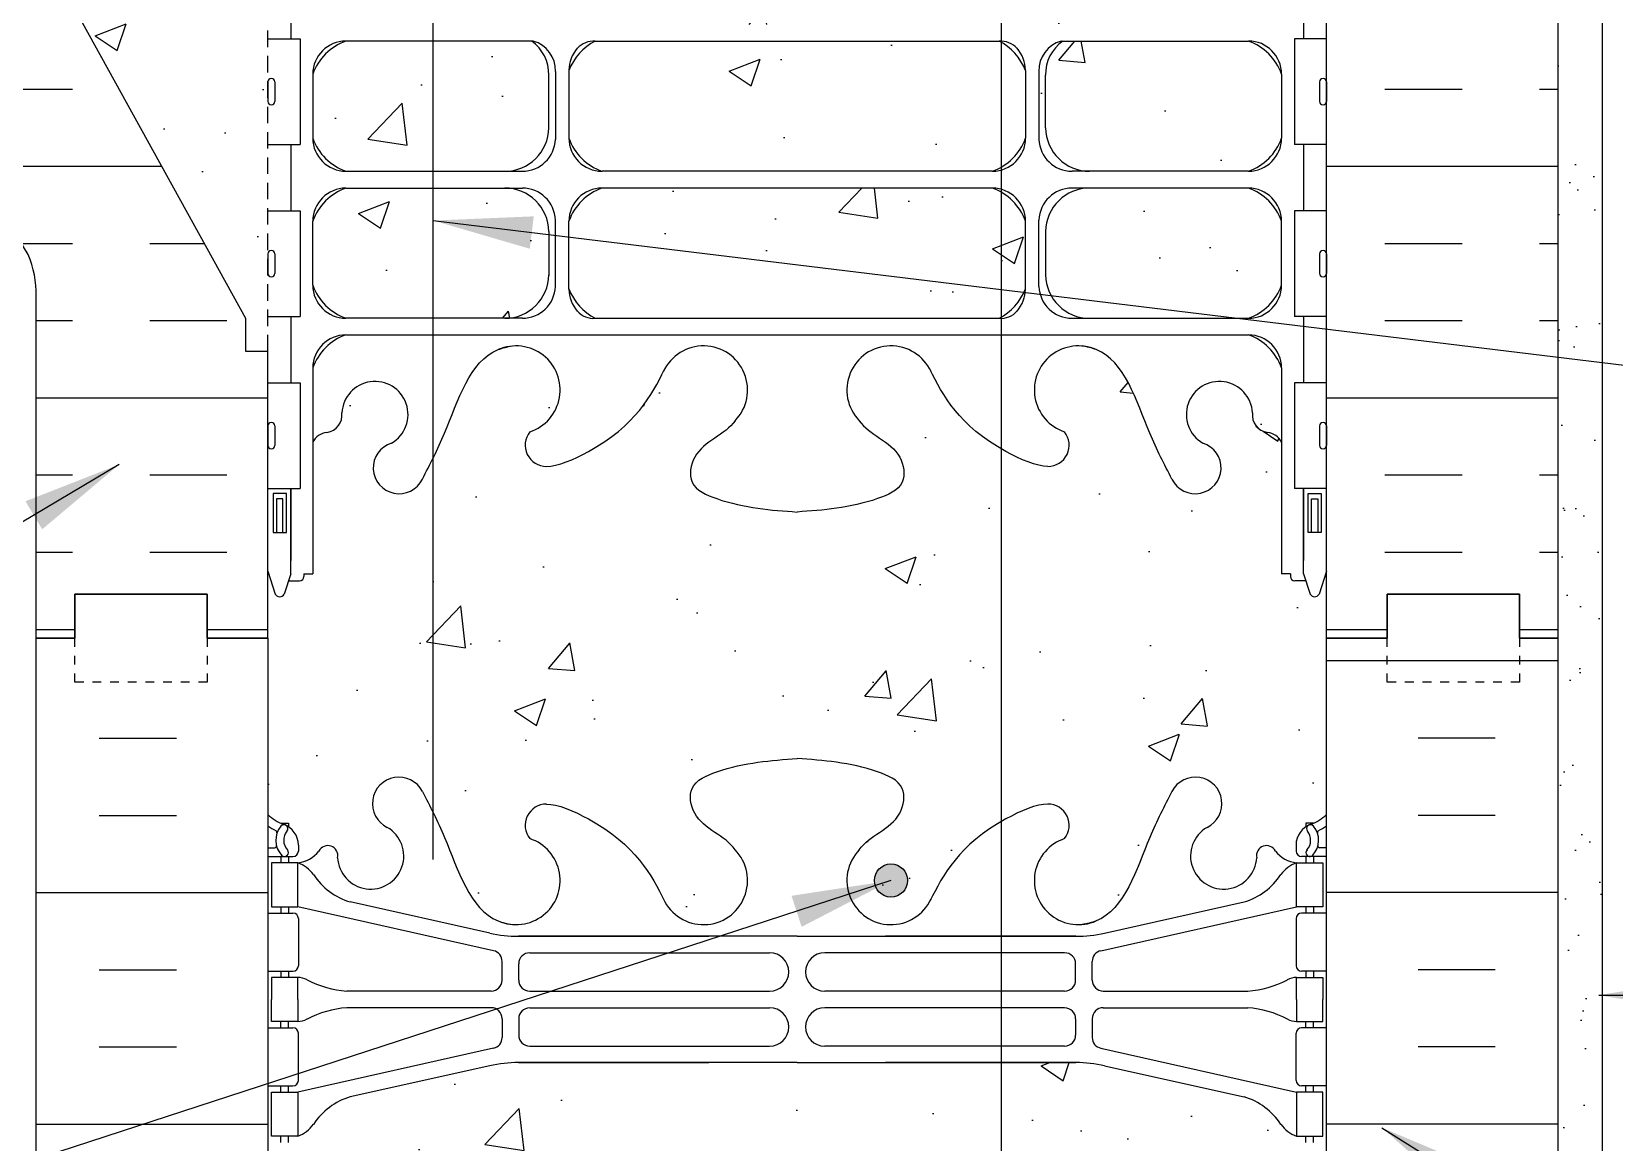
# Model space of a CAD drawing. Header units: inches. Extents: x 177.3 to 233.9, y 161.8 to 230.7.
# Drawn here: x 198.47 to 216.41, y 187.67 to 200.26 of the extents above; entities that cross this region are included whole.
import ezdxf

# ---------------------------------------------------------------- set-up
doc = ezdxf.new("R2010")
doc.units = ezdxf.units.IN
doc.header["$LTSCALE"] = 0.5
doc.header["$MEASUREMENT"] = 0
doc.linetypes.add('DASHED2', pattern=[0.375, 0.25, -0.125])
doc.linetypes.add('HIDDEN2', pattern=[0.1875, 0.125, -0.0625])
for name, color, linetype in [('HATCH', 12, 'Continuous'), ('Hidden2', 12, 'HIDDEN2'), ('line25', 2, 'Continuous'), ('LINE3', 3, 'Continuous'), ('LINE50', 5, 'Continuous'), ('LINE9', 9, 'Continuous'), ('TEXT', 4, 'Continuous'), ('Web_Edge', 9, 'Continuous')]:
    doc.layers.add(name, color=color, linetype=linetype)
doc.styles.add('DIM', font='romans.shx', dxfattribs={"width": 0.7})
doc.dimstyles.new('ext_12', dxfattribs={"dimscale": 12, "dimtxt": 0.09375, "dimasz": 0.09375, "dimexe": 0.09375, "dimexo": 0.0625, "dimgap": 0.0625, "dimtad": 1, "dimdec": 1, "dimzin": 3, "dimdsep": 46, "dimlunit": 4, "dimtxsty": 'DIM', "dimcen": 0.09, "dimdle": 0.09375, "dimclrt": 4, "dimadec": 0, "dimazin": 0, "dimtfac": 1, "dimtdec": 1, "dimtmove": 2, "dimatfit": 3, "dimfxl": 1, "dimfrac": 2, "dimtolj": 1, "dimtzin": 0, "dimarcsym": 0})
pattern_1 = [(50, (0, 0), (3.5863, -0.31376), [0.375, -4.125]), (355, (0, 0), (-0.693757, 3.76096), [0.3, -3.3]), (100.4514, (0.299, -0.026), (2.892544, 3.4472), [0.3187, -3.50571]), (46.1842, (0, 1), (5.336207, -0.827596), [0.5625, -6.1875]), (96.6356, (0.4447, 0.931), (4.67331, 4.87059), [0.47805, -5.25857]), (351.1842, (0, 1), (4.67331, 4.87059), [0.45, -4.95]), (21, (0.5, 0.75), (2.984535, -2.013094), [0.375, -4.125]), (326, (0.5, 0.75), (1.216577, 3.62575), [0.3, -3.3]), (71.4514, (0.7487, 0.5822), (4.201112, 1.612656), [0.3187, -3.50571]), (37.5, (0, 0), (0.0607993, 1.6644693), [0, -3.26, 0, -3.35, 0, -3.3125]), (7.5, (0, 0), (1.315348, 1.972059), [0, -1.91, 0, -3.185, 0, -1.2625]), (327.5, (-1.115, 0), (2.669112, -0.1127744), [0, -1.25, 0, -3.9, 0, -5.175]), (317.5, (-1.615, 0), (2.915931, 0.500525), [0, -1.625, 0, -2.59, 0, -3.675])]

msp = doc.modelspace()

# ---------------------------------------------------------------- hatches: boundary and pattern name
at = {"layer": 'HATCH'}
h = msp.add_hatch(dxfattribs=at)
h.set_pattern_fill('AR-CONC', color=256, scale=0.5)
h.set_pattern_definition(pattern_1)
edge = h.paths.add_edge_path()
edge.add_spline(control_points=[(206.442, 226.919), (206.334, 227.082), (206.001, 227.166), (205.928, 227.483), (205.938, 227.555)], knot_values=[0.229407, 0.229407, 0.229407, 0.229407, 0.844432, 1.063278, 1.063278, 1.063278, 1.063278], degree=3, periodic=0)
edge.add_line((205.938, 227.555), (205.146, 228.347))
edge.add_line((205.146, 228.347), (205.146, 227.019))
edge.add_spline(control_points=[(205.146, 227.019), (205.404, 226.797), (205.529, 226.563), (205.63, 226.361)], knot_values=[0.576831, 0.576831, 0.576831, 0.576831, 1.237398, 1.237398, 1.237398, 1.237398], degree=3, periodic=0)
edge.add_spline(control_points=[(205.63, 226.361), (205.633, 226.355), (205.636, 226.348), (205.639, 226.342)], knot_values=[1.237398, 1.237398, 1.237398, 1.237398, 1.258119, 1.258119, 1.258119, 1.258119], degree=3, periodic=0)
edge.add_arc((206.084, 226.571), 0.5, 208.0183, 404.1875)
edge = h.paths.add_edge_path()
edge.add_arc((204.305, 227.196), 0.242, 141.2852, 218.2327, ccw=False)
edge.add_line((204.116, 227.347), (203.017, 227.347))
edge.add_spline(control_points=[(203.017, 227.347), (203.062, 227.255), (203.268, 226.817), (203.431, 226.244), (203.757, 226.113)], knot_values=[0.269172, 0.269172, 0.269172, 0.269172, 0.579211, 1.703896, 1.703896, 1.703896, 1.703896], degree=3, periodic=0)
edge.add_spline(control_points=[(203.757, 226.113), (203.807, 226.093), (203.861, 226.081), (203.918, 226.073)], knot_values=[1.703896, 1.703896, 1.703896, 1.703896, 1.875321, 1.875321, 1.875321, 1.875321], degree=3, periodic=0)
edge.add_arc((203.959, 226.571), 0.5, 265.2926, 431.7937)
h.paths.add_polyline_path([(202.548, 227.173, -0.229541), (202.361, 227.347), (201.656, 227.347), (201.656, 227.166, 0.258079), (201.802, 227.054, -0.428082), (201.986, 226.83, 1.679912)])
edge = h.paths.add_edge_path()
edge.add_spline(control_points=[(208.653, 226.342), (208.794, 226.626), (208.995, 227.009), (209.615, 227.323), (209.669, 227.347)], knot_values=[0.2328, 0.2328, 0.2328, 0.2328, 1.170256, 1.258119, 1.258119, 1.258119, 1.258119], degree=3, periodic=0)
edge.add_line((209.669, 227.347), (208.315, 227.347))
edge.add_spline(control_points=[(208.315, 227.347), (208.313, 227.342), (208.21, 227.146), (207.958, 227.082), (207.85, 226.919)], knot_values=[0.229407, 0.229407, 0.229407, 0.229407, 0.244714, 0.859739, 0.859739, 0.859739, 0.859739], degree=3, periodic=0)
edge.add_arc((208.209, 226.571), 0.5, 135.8125, 331.9349)
edge = h.paths.add_edge_path()
edge.add_spline(control_points=[(210.535, 226.113), (210.861, 226.244), (211.025, 226.817), (211.23, 227.255), (211.275, 227.347)], knot_values=[0.269172, 0.269172, 0.269172, 0.269172, 1.393856, 1.703896, 1.703896, 1.703896, 1.703896], degree=3, periodic=0)
edge.add_line((211.275, 227.347), (210.176, 227.347))
edge.add_arc((209.987, 227.196), 0.242, -38.2327, 38.7148, ccw=False)
edge.add_arc((210.334, 226.571), 0.5, 108.2063, 274.7074)
edge.add_spline(control_points=[(210.375, 226.073), (210.431, 226.081), (210.486, 226.093), (210.535, 226.113)], knot_values=[1.703896, 1.703896, 1.703896, 1.703896, 1.875321, 1.875321, 1.875321, 1.875321], degree=3, periodic=0)
h.paths.add_polyline_path([(232.909, 217.882), (213.146, 217.882), (213.146, 217.911, 0.10231), (213.051, 217.836, 0.520567), (212.706, 217.885, 0.520567), (212.107, 217.907, 0.310845), (211.146, 217.884, 0.310845), (210.185, 217.907, 0.520567), (209.587, 217.885, 0.520567), (209.242, 217.836, 0.10231), (209.146, 217.911, 0.10231), (209.051, 217.836, 0.520567), (208.706, 217.885, 0.520567), (208.107, 217.907, 0.310845), (207.146, 217.884, 0.310845), (206.185, 217.907, 0.520567), (205.587, 217.885, 0.520567), (205.242, 217.836, 0.520567), (204.751, 217.793, 0.520567), (204.447, 217.914, 0.258655), (204.025, 218.182, 0.230831), (203.608, 218.009, 0.520567), (203.246, 217.853, 0.520567), (202.964, 217.732, 0.520567), (202.392, 217.772, 0.523259), (201.885, 217.769, 0.520567), (201.648, 217.769, 0.562908), (201.511, 217.76), (201.511, 216.979), (201.146, 216.979), (201.146, 216.229), (201.511, 216.229), (201.511, 215.029), (201.146, 215.029), (201.146, 214.279), (201.511, 214.279), (201.511, 213.834), (203.371, 213.834), (203.371, 213.882), (213.146, 213.882), (213.846, 215.382), (215.846, 215.382), (216.545, 213.882), (219.545, 213.882), (220.244, 215.382), (222.244, 215.382), (222.944, 213.882), (225.944, 213.882), (226.643, 215.382), (228.643, 215.382), (229.343, 213.882), (232.343, 213.882), (232.909, 215.095)])
h.paths.add_polyline_path([(203.371, 213.834), (201.511, 213.834), (201.511, 211.382), (203.371, 211.382)])
h.paths.add_polyline_path([(201.146, 211.384), (200.459, 211.384), (200.459, 210.884), (198.959, 210.884), (198.959, 211.384), (198.521, 211.384), (196.521, 211.384), (196.521, 209.884, -1), (196.021, 209.884), (196.021, 211.384), (194.721, 211.384), (194.721, 209.634, 0.079579), (195.721, 206.384), (200.896, 197.009), (200.896, 196.634), (201.146, 196.634)])
edge = h.paths.add_edge_path()
edge.add_line((206.879, 211.122), (201.511, 211.122))
edge.add_line((201.511, 211.122), (201.511, 211.382))
edge.add_line((201.511, 211.382), (201.511, 211.458))
edge.add_arc((201.555, 211.278), 0.185, 103.6375, 145)
edge.add_arc((201.275, 211.281), 0.165, 38.7056, 141.2944)
edge.add_line((201.146, 211.384), (201.146, 210.625))
edge.add_line((201.146, 210.625), (201.225, 210.867))
edge.add_arc((201.281, 210.859), 0.0567, 28.0725, 171.9515, ccw=False)
edge.add_line((201.331, 210.885), (201.38, 210.735))
edge.add_line((201.38, 210.735), (201.506, 210.735))
edge.add_arc((201.506, 210.685), 0.05, 0, 90, ccw=False)
edge.add_line((201.556, 210.685), (201.556, 210.655))
edge.add_line((201.556, 210.655), (201.656, 210.655))
edge.add_line((201.656, 210.655), (201.656, 209.166))
edge.add_arc((201.83, 209.242), 0.19, 203.6316, 261.5159)
edge.add_arc((201.787, 208.855), 0.2, -7.1071, 85.5924, ccw=False)
edge.add_arc((202.36, 208.849), 0.375, 182.9237, 419.8675)
edge.add_arc((202.634, 209.454), 0.293, 28.6803, 253.0731, ccw=False)
edge.add_spline(control_points=[(202.898, 209.582), (202.984, 209.415), (203.237, 208.925), (203.431, 208.244), (203.757, 208.113)], knot_values=[0, 0, 0, 0, 0.579211, 1.703896, 1.703896, 1.703896, 1.703896], degree=3, periodic=0)
edge.add_spline(control_points=[(203.757, 208.113), (203.807, 208.093), (203.861, 208.081), (203.918, 208.073)], knot_values=[1.703896, 1.703896, 1.703896, 1.703896, 1.875321, 1.875321, 1.875321, 1.875321], degree=3, periodic=0)
edge.add_arc((203.959, 208.571), 0.5, 265.2926, 431.7937)
edge.add_arc((204.305, 209.196), 0.242, 90, 218.2327, ccw=False)
edge.add_spline(control_points=[(204.305, 209.438), (204.426, 209.44), (205.245, 209.088), (205.49, 208.641), (205.63, 208.361)], knot_values=[0.038125, 0.038125, 0.038125, 0.038125, 0.320663, 1.237398, 1.237398, 1.237398, 1.237398], degree=3, periodic=0)
edge.add_spline(control_points=[(205.63, 208.361), (205.633, 208.355), (205.636, 208.348), (205.639, 208.342)], knot_values=[1.237398, 1.237398, 1.237398, 1.237398, 1.258119, 1.258119, 1.258119, 1.258119], degree=3, periodic=0)
edge.add_arc((206.084, 208.571), 0.5, 208.0795, 404.1875)
edge.add_spline(control_points=[(206.442, 208.919), (206.334, 209.082), (205.975, 209.173), (205.898, 209.669), (206.348, 209.862), (206.67, 209.912), (206.879, 209.933)], knot_values=[0.229407, 0.229407, 0.229407, 0.229407, 0.844432, 1.128849, 1.464331, 2.112026, 2.112026, 2.112026, 2.112026], degree=3, periodic=0)
edge.add_line((206.879, 209.933), (206.879, 211.122))
edge = h.paths.add_edge_path()
edge.add_arc((208.209, 208.571), 0.5, 135.8125, 335.181, ccw=False)
edge.add_spline(control_points=[(207.85, 208.919), (207.958, 209.082), (208.318, 209.173), (208.394, 209.669), (207.932, 209.867), (207.599, 209.916), (207.379, 209.936)], knot_values=[0.229407, 0.229407, 0.229407, 0.229407, 0.844432, 1.128849, 1.464331, 2.146941, 2.146941, 2.146941, 2.146941], degree=3, periodic=0)
edge.add_line((207.379, 209.936), (207.379, 211.122))
edge.add_line((207.379, 211.122), (213.146, 211.122))
edge.add_line((213.146, 211.122), (213.146, 210.625))
edge.add_line((213.146, 210.625), (213.061, 210.885))
edge.add_arc((213.011, 210.859), 0.0567, 28.0725, 171.9515)
edge.add_line((212.955, 210.867), (212.912, 210.735))
edge.add_line((212.912, 210.735), (212.786, 210.735))
edge.add_arc((212.786, 210.685), 0.05, 90, 216.8699)
edge.add_line((212.746, 210.655), (212.636, 210.655))
edge.add_line((212.636, 210.655), (212.636, 209.166))
edge.add_arc((212.462, 209.242), 0.19, 274.3061, 336.3703, ccw=False)
edge.add_arc((212.505, 208.855), 0.2, 98.3788, 187.1071)
edge.add_arc((211.932, 208.849), 0.375, 120.1325, 357.0763, ccw=False)
edge.add_arc((211.658, 209.454), 0.293, 286.9269, 514.2016)
edge.add_spline(control_points=[(211.394, 209.582), (211.308, 209.415), (211.055, 208.925), (210.861, 208.244), (210.535, 208.113)], knot_values=[0, 0, 0, 0, 0.579211, 1.703896, 1.703896, 1.703896, 1.703896], degree=3, periodic=0)
edge.add_arc((210.334, 208.571), 0.5, 108.2063, 293.7861, ccw=False)
edge.add_arc((209.987, 209.196), 0.242, 321.7673, 450)
edge.add_spline(control_points=[(209.987, 209.438), (209.866, 209.44), (209.047, 209.088), (208.802, 208.641), (208.662, 208.361)], knot_values=[0.038125, 0.038125, 0.038125, 0.038125, 0.320663, 1.237398, 1.237398, 1.237398, 1.237398], degree=3, periodic=0)
h = msp.add_hatch(dxfattribs=at)
h.set_pattern_fill('AR-SAND', color=256, scale=0.5, style=0)
h.set_pattern_definition([(37.5, (140.06465, 83.3564), (-0.0314967, 0.963412), [0, -0.76, 0, -0.85, 0, -0.8125]), (7.5, (140.0647, 83.3564), (0.884888, 1.411073), [0, -0.41, 0, -0.685, 0, -0.2625]), (327.5, (139.44965, 83.3564), (1.557071, 0.0028295), [0, -0.25, 0, -0.9, 0, -1.175]), (317.5, (139.4497, 83.3564), (1.503063, 0.438838), [0, -0.125, 0, -0.59, 0, -0.675])])
h.paths.add_polyline_path([(216.271, 213.882), (215.771, 213.882), (215.771, 193.384), (215.771, 184.384), (216.271, 184.384)])
h = msp.add_hatch(dxfattribs=at)
h.set_pattern_fill('INSUL', color=256, scale=7, style=0)
h.set_pattern_definition([(0, (213.8065, 201.357), (0, 2.625), []), (0, (213.8065, 202.232), (0, 2.625), [0.875, -0.875]), (0, (213.8065, 203.107), (0, 2.625), [0.875, -0.875])])
h.paths.add_polyline_path([(215.771, 211.384), (215.334, 211.384), (215.334, 210.884), (213.834, 210.884), (213.834, 211.384), (213.146, 211.384), (213.146, 193.384), (213.834, 193.384), (213.834, 193.884), (215.334, 193.884), (215.334, 193.384), (215.771, 193.384)])
h.paths.add_polyline_path([(195.721, 206.384, -0.079579), (194.721, 209.634), (194.721, 211.384), (194.021, 211.384), (194.021, 206.384, 0.131652), (194.691, 203.884), (198.429, 197.734, -0.10438), (198.521, 197.259), (198.521, 193.384), (198.959, 193.384), (198.959, 193.884), (200.459, 193.884), (200.459, 193.384), (201.146, 193.384), (201.146, 196.634), (200.896, 196.634), (200.896, 197.009)])
h = msp.add_hatch(dxfattribs=at)
h.set_pattern_fill('AR-CONC', color=256, scale=0.5)
h.set_pattern_definition(pattern_1)
h.paths.add_polyline_path([(209.435, 200.153, -0.234774), (209.641, 200.068, -0.181221), (209.734, 199.821), (209.734, 199.052, -0.414214), (209.359, 198.677), (204.934, 198.677, -0.414214), (204.559, 199.052), (204.559, 199.82, -0.18144), (204.652, 200.068, -0.234276), (204.857, 200.153)], flags=16)
h.paths.add_polyline_path([(210.138, 200.153), (212.261, 200.153, -0.414214), (212.636, 199.778), (212.636, 199.052, -0.414214), (212.261, 198.677), (210.261, 198.677, -0.403872), (209.886, 199.038), (209.886, 199.808, -0.345102)], flags=16)
h.paths.add_polyline_path([(209.359, 198.486, -0.414214), (209.734, 198.111), (209.734, 197.342, -0.18144), (209.64, 197.095, -0.234276), (209.435, 197.01), (204.857, 197.01, -0.234774), (204.651, 197.094, -0.181221), (204.559, 197.341), (204.559, 198.111, -0.414214), (204.934, 198.486)], flags=16)
h.paths.add_polyline_path([(210.261, 198.486), (212.261, 198.486, -0.414214), (212.636, 198.111), (212.636, 197.385, -0.414214), (212.261, 197.01), (210.261, 197.01, -0.403872), (209.886, 197.372), (209.886, 198.124, -0.403872)], flags=16)
h.paths.add_polyline_path([(209.886, 204.96), (209.886, 205.73, -0.403872), (210.261, 206.092), (212.261, 206.092, -0.414214), (212.636, 205.717), (212.636, 204.991, -0.414214), (212.261, 204.616), (210.138, 204.616, -0.345102)], flags=16)
h.paths.add_polyline_path([(204.406, 199.808), (204.406, 199.038, -0.403872), (204.031, 198.677), (202.031, 198.677, -0.414214), (201.656, 199.052), (201.656, 199.778, -0.414214), (202.031, 200.153), (204.155, 200.153, -0.345102)], flags=16)
h.paths.add_polyline_path([(212.261, 196.822, -0.414198), (212.636, 196.447, 0.225638)], flags=16)
h.paths.add_polyline_path([(202.031, 196.822, 0.225638), (201.656, 196.447, -0.414198)], flags=16)
h.paths.add_polyline_path([(204.406, 198.124), (204.406, 197.372, -0.403872), (204.031, 197.01), (202.031, 197.01, -0.414214), (201.656, 197.385), (201.656, 198.111, -0.414214), (202.031, 198.486), (204.031, 198.486, -0.403872)], flags=16)
h.paths.add_polyline_path([(209.886, 206.644), (209.886, 207.397, -0.403872), (210.261, 207.758), (212.261, 207.758, -0.414214), (212.636, 207.383), (212.636, 206.657, -0.414214), (212.261, 206.282), (210.261, 206.282, -0.403872)], flags=16)
h.paths.add_polyline_path([(204.031, 206.282), (202.031, 206.282, -0.414214), (201.656, 206.657), (201.656, 207.383, -0.414214), (202.031, 207.758), (204.031, 207.758, -0.403872), (204.406, 207.397), (204.406, 206.644, -0.403872)], flags=16)
h.paths.add_polyline_path([(212.261, 207.946, 0.225638), (212.636, 208.321, -0.414198)], flags=16)
h.paths.add_polyline_path([(202.031, 207.946, -0.414198), (201.656, 208.321, 0.225638)], flags=16)
edge = h.paths.add_edge_path()
edge.add_line((212.636, 200.715), (212.636, 204.053))
edge.add_arc((212.261, 204.053), 0.375, 0.0021, 90)
edge.add_line((212.261, 204.428), (202.031, 204.428))
edge.add_arc((202.031, 204.053), 0.375, 90, 180.0021)
edge.add_line((201.656, 204.053), (201.656, 200.715))
edge.add_arc((202.031, 200.715), 0.375, 180.0021, 270)
edge.add_line((202.031, 200.34), (212.261, 200.34))
edge.add_arc((212.261, 200.715), 0.375, 270, 360.0021)
edge = h.paths.add_edge_path()
edge.add_arc((209.357, 204.949), 0.376, 318.0395, 318.6961)
edge.add_arc((209.452, 204.865), 0.25, 317.8739, 318.8617, ccw=False)
h = msp.add_hatch(dxfattribs=at)
h.set_pattern_fill('AR-CONC', color=256, scale=0.5)
h.set_pattern_definition(pattern_1)
edge = h.paths.add_edge_path()
edge.add_line((213.146, 193.384), (213.146, 194.144))
edge.add_line((213.146, 194.144), (213.061, 193.883))
edge.add_arc((213.011, 193.91), 0.0567, 208.0725, 331.9275, ccw=False)
edge.add_line((212.961, 193.883), (212.912, 194.033))
edge.add_line((212.912, 194.033), (212.786, 194.033))
edge.add_arc((212.786, 194.083), 0.05, 180, 270, ccw=False)
edge.add_line((212.736, 194.083), (212.736, 194.113))
edge.add_line((212.736, 194.113), (212.636, 194.113))
edge.add_line((212.636, 194.113), (212.636, 195.602))
edge.add_arc((212.462, 195.526), 0.19, 23.6297, 85.6939)
edge.add_arc((212.505, 195.914), 0.2, 172.8929, 261.6212, ccw=False)
edge.add_arc((211.932, 195.919), 0.375, 2.9237, 239.8675)
edge.add_arc((211.658, 195.314), 0.293, -154.2016, 73.0731, ccw=False)
edge.add_spline(control_points=[(211.394, 195.187), (211.308, 195.353), (211.055, 195.843), (210.861, 196.524), (210.535, 196.655)], knot_values=[0, 0, 0, 0, 0.579211, 1.703896, 1.703896, 1.703896, 1.703896], degree=3, periodic=0)
edge.add_spline(control_points=[(210.535, 196.655), (210.486, 196.675), (210.431, 196.687), (210.375, 196.696)], knot_values=[1.703896, 1.703896, 1.703896, 1.703896, 1.875321, 1.875321, 1.875321, 1.875321], degree=3, periodic=0)
edge.add_arc((210.334, 196.197), 0.5, 85.2926, 251.7937)
edge.add_arc((209.987, 195.573), 0.242, -90, 38.2327, ccw=False)
edge.add_spline(control_points=[(209.987, 195.331), (209.866, 195.329), (209.047, 195.68), (208.802, 196.127), (208.662, 196.407)], knot_values=[0.038125, 0.038125, 0.038125, 0.038125, 0.320663, 1.237398, 1.237398, 1.237398, 1.237398], degree=3, periodic=0)
edge.add_arc((208.209, 196.197), 0.5, 24.819, 224.1875)
edge.add_spline(control_points=[(207.85, 195.849), (207.958, 195.686), (208.318, 195.595), (208.394, 195.1), (207.846, 194.864), (207.442, 194.835), (207.146, 194.814)], knot_values=[0.229407, 0.229407, 0.229407, 0.229407, 0.844432, 1.128849, 1.464331, 2.389004, 2.389004, 2.389004, 2.389004], degree=3, periodic=0)
edge.add_spline(control_points=[(207.146, 194.814), (206.85, 194.835), (206.446, 194.864), (205.898, 195.1), (205.975, 195.595), (206.334, 195.686), (206.442, 195.849)], knot_values=[0.229407, 0.229407, 0.229407, 0.229407, 1.15408, 1.489562, 1.773979, 2.389004, 2.389004, 2.389004, 2.389004], degree=3, periodic=0)
edge.add_arc((206.084, 196.197), 0.5, 315.8125, 515.181)
edge.add_spline(control_points=[(205.63, 196.407), (205.49, 196.127), (205.245, 195.68), (204.426, 195.329), (204.305, 195.331)], knot_values=[0.038125, 0.038125, 0.038125, 0.038125, 0.95486, 1.237398, 1.237398, 1.237398, 1.237398], degree=3, periodic=0)
edge.add_arc((204.305, 195.573), 0.242, 141.7673, 270, ccw=False)
edge.add_arc((203.959, 196.197), 0.5, 288.2063, 454.7074)
edge.add_spline(control_points=[(203.918, 196.696), (203.861, 196.687), (203.807, 196.675), (203.757, 196.655)], knot_values=[1.703896, 1.703896, 1.703896, 1.703896, 1.875321, 1.875321, 1.875321, 1.875321], degree=3, periodic=0)
edge.add_spline(control_points=[(203.757, 196.655), (203.431, 196.524), (203.237, 195.843), (202.984, 195.353), (202.898, 195.187)], knot_values=[0, 0, 0, 0, 1.124685, 1.703896, 1.703896, 1.703896, 1.703896], degree=3, periodic=0)
edge.add_arc((202.634, 195.314), 0.293, 106.9269, 334.2016, ccw=False)
edge.add_arc((202.36, 195.919), 0.375, 300.1325, 537.0763)
edge.add_arc((201.787, 195.914), 0.2, -81.62, 7.1071, ccw=False)
edge.add_arc((201.83, 195.526), 0.19, 94.3036, 156.3684)
edge.add_line((201.656, 195.602), (201.656, 194.113))
edge.add_line((201.656, 194.113), (201.556, 194.113))
edge.add_line((201.556, 194.113), (201.556, 194.083))
edge.add_arc((201.506, 194.083), 0.05, -90, 0, ccw=False)
edge.add_line((201.506, 194.033), (201.38, 194.033))
edge.add_line((201.38, 194.033), (201.331, 193.883))
edge.add_arc((201.281, 193.91), 0.0567, 208.0725, 331.9275, ccw=False)
edge.add_line((201.231, 193.883), (201.146, 194.144))
edge.add_line((201.146, 194.144), (201.146, 193.384))
edge.add_line((201.146, 193.384), (201.146, 191.384))
edge.add_arc((201.492, 191.745), 0.5, 226.2109, 246.4218)
edge.add_line((201.292, 191.287), (201.382, 191.287))
edge.add_line((201.382, 191.287), (201.382, 191.245))
edge.add_arc((201.242, 191.038), 0.25, 0, 55.9442, ccw=False)
edge.add_line((201.492, 191.038), (201.492, 190.97))
edge.add_arc((201.43, 190.97), 0.0625, -90, 0, ccw=False)
edge.add_line((201.43, 190.908), (201.382, 190.908))
edge.add_line((201.382, 190.908), (201.382, 190.838))
edge.add_line((201.382, 190.838), (201.487, 190.838))
edge.add_arc((201.45, 191.188), 0.352, 276.1291, 321.5331)
edge.add_arc((201.827, 190.919), 0.113, -12.1844, 154.0569, ccw=False)
edge.add_arc((202.312, 190.914), 0.375, 182.9237, 419.8675)
edge.add_arc((202.632, 191.508), 0.3, 27.597, 243.9425, ccw=False)
edge.add_spline(control_points=[(202.898, 191.647), (202.984, 191.48), (203.237, 190.99), (203.431, 190.309), (203.757, 190.179)], knot_values=[0, 0, 0, 0, 0.579211, 1.703896, 1.703896, 1.703896, 1.703896], degree=3, periodic=0)
edge.add_spline(control_points=[(203.757, 190.179), (203.807, 190.159), (203.861, 190.146), (203.918, 190.138)], knot_values=[1.703896, 1.703896, 1.703896, 1.703896, 1.875321, 1.875321, 1.875321, 1.875321], degree=3, periodic=0)
edge.add_arc((203.959, 190.636), 0.5, 265.2926, 431.7937)
edge.add_arc((204.305, 191.261), 0.242, 90, 218.2327, ccw=False)
edge.add_spline(control_points=[(204.305, 191.503), (204.426, 191.505), (205.245, 191.154), (205.49, 190.706), (205.63, 190.426)], knot_values=[0.038125, 0.038125, 0.038125, 0.038125, 0.320663, 1.237398, 1.237398, 1.237398, 1.237398], degree=3, periodic=0)
edge.add_arc((206.084, 190.636), 0.5, 204.819, 404.1875)
edge.add_spline(control_points=[(206.442, 190.985), (206.334, 191.148), (205.975, 191.239), (205.898, 191.734), (206.446, 191.97), (206.85, 191.998), (207.146, 192.019)], knot_values=[0.229407, 0.229407, 0.229407, 0.229407, 0.844432, 1.128849, 1.464331, 2.389004, 2.389004, 2.389004, 2.389004], degree=3, periodic=0)
edge.add_spline(control_points=[(207.146, 192.019), (207.442, 191.998), (207.846, 191.97), (208.394, 191.734), (208.318, 191.239), (207.958, 191.148), (207.85, 190.985)], knot_values=[0.229407, 0.229407, 0.229407, 0.229407, 1.15408, 1.489562, 1.773979, 2.389004, 2.389004, 2.389004, 2.389004], degree=3, periodic=0)
edge.add_arc((208.209, 190.636), 0.5, 135.8125, 335.181)
edge.add_spline(control_points=[(208.662, 190.426), (208.802, 190.706), (209.047, 191.154), (209.866, 191.505), (209.987, 191.503)], knot_values=[0.038125, 0.038125, 0.038125, 0.038125, 0.95486, 1.237398, 1.237398, 1.237398, 1.237398], degree=3, periodic=0)
edge.add_arc((209.987, 191.261), 0.242, -38.2327, 90, ccw=False)
edge.add_arc((210.334, 190.636), 0.5, 108.2063, 274.7074)
edge.add_spline(control_points=[(210.375, 190.138), (210.431, 190.146), (210.486, 190.159), (210.535, 190.179)], knot_values=[1.703896, 1.703896, 1.703896, 1.703896, 1.875321, 1.875321, 1.875321, 1.875321], degree=3, periodic=0)
edge.add_spline(control_points=[(210.535, 190.179), (210.861, 190.309), (211.055, 190.99), (211.308, 191.48), (211.394, 191.647)], knot_values=[0, 0, 0, 0, 1.124685, 1.703896, 1.703896, 1.703896, 1.703896], degree=3, periodic=0)
edge.add_arc((211.66, 191.508), 0.3, -63.9425, 153.0283, ccw=False)
edge.add_arc((211.98, 190.914), 0.375, 120.1325, 357.0763)
edge.add_arc((212.465, 190.919), 0.113, 25.9431, 192.1844, ccw=False)
edge.add_arc((212.843, 191.188), 0.352, 218.4669, 263.8709)
edge.add_line((212.805, 190.838), (212.91, 190.838))
edge.add_line((212.91, 190.838), (212.91, 190.908))
edge.add_line((212.91, 190.908), (212.863, 190.908))
edge.add_arc((212.863, 190.97), 0.0625, 180, 270, ccw=False)
edge.add_line((212.8, 190.97), (212.8, 191.038))
edge.add_arc((213.05, 191.038), 0.25, 124.0558, 180, ccw=False)
edge.add_line((212.91, 191.245), (212.91, 191.287))
edge.add_line((212.91, 191.287), (213, 191.287))
edge.add_arc((212.8, 191.745), 0.5, 293.5782, 313.7891)
edge.add_line((213.146, 191.384), (213.146, 193.384))
h = msp.add_hatch(dxfattribs=at)
h.set_pattern_fill('AR-CONC', color=256, scale=0.5)
h.set_pattern_definition(pattern_1)
h.paths.add_polyline_path([(213.146, 187.192, 0.088416), (213, 187.289), (212.91, 187.289), (212.91, 187.331, -0.249069), (212.8, 187.538), (212.8, 187.605, -0.414214), (212.863, 187.668), (212.91, 187.668), (212.91, 187.738), (212.805, 187.738, -0.155529), (212.629, 187.872, 0.180914), (212.212, 188.183), (210.631, 188.536, 0.054974), (210.304, 188.572), (207.146, 188.572), (203.988, 188.572, 0.054974), (203.661, 188.536), (202.081, 188.183, 0.180914), (201.663, 187.872, -0.155529), (201.487, 187.738), (201.382, 187.738), (201.382, 187.668), (201.43, 187.668, -0.414214), (201.492, 187.605), (201.492, 187.538, -0.249069), (201.382, 187.331), (201.382, 187.289), (201.292, 187.289, 0.088416), (201.146, 187.192), (201.146, 184.384), (206.344, 184.384), (207.344, 183.384), (207.344, 185.384), (208.344, 184.384), (213.146, 184.384)])
at = {"layer": 'LINE3'}
msp.add_hatch(color=256, dxfattribs=at).paths.add_polyline_path([(208.021, 190.636, 1), (208.396, 190.636, 1)])

# ---------------------------------------------------------------- linework, layer by layer
at = {"layer": 'HATCH'}
for p, q in [((215.771, 193.125), (213.146, 193.125)), ((199.235, 192.25), (200.11, 192.25)), ((215.058, 192.25), (214.183, 192.25)), ((199.235, 191.375), (200.11, 191.375)), ((215.058, 191.375), (214.183, 191.375)), ((198.521, 190.5), (201.146, 190.5)), ((215.771, 190.5), (213.146, 190.5)), ((199.235, 189.625), (200.11, 189.625)), ((215.058, 189.625), (214.183, 189.625)), ((199.235, 188.75), (200.11, 188.75)), ((215.058, 188.75), (214.183, 188.75)), ((198.521, 187.875), (201.146, 187.875)), ((215.771, 187.875), (213.146, 187.875))]:
    msp.add_line(p, q, dxfattribs=at)
at = {"layer": 'Hidden2', "ltscale": 3}
msp.add_line((201.146, 196.634), (201.146, 211.384), dxfattribs=at)
at = {"layer": 'line25'}
for p, q in [((213.146, 193.384), (213.146, 213.882)), ((200.896, 197.009), (195.721, 206.384)), ((201.146, 200.179), (201.511, 200.179)), ((201.511, 200.179), (201.511, 198.979)), ((213.146, 200.179), (212.781, 200.179)), ((212.781, 200.179), (212.781, 198.979)), ((201.146, 199.689), (201.146, 199.469)), ((201.186, 199.729), (201.186, 199.729)), ((201.226, 199.689), (201.226, 199.469)), ((213.066, 199.689), (213.066, 199.469)), ((213.106, 199.729), (213.106, 199.729)), ((213.146, 199.689), (213.146, 199.469)), ((201.146, 199.634), (201.146, 199.634)), ((201.146, 199.524), (201.146, 199.524)), ((213.146, 199.634), (213.146, 199.634)), ((213.146, 199.524), (213.146, 199.524)), ((201.186, 199.429), (201.186, 199.429)), ((213.106, 199.429), (213.106, 199.429)), ((201.146, 198.979), (201.511, 198.979)), ((213.146, 198.979), (212.781, 198.979)), ((201.146, 198.229), (201.511, 198.229)), ((201.511, 198.229), (201.511, 197.029)), ((213.146, 198.229), (212.781, 198.229)), ((212.781, 198.229), (212.781, 197.029)), ((201.146, 197.739), (201.146, 197.519)), ((201.226, 197.739), (201.226, 197.519)), ((213.066, 197.739), (213.066, 197.519)), ((213.146, 197.739), (213.146, 197.519)), ((201.146, 197.684), (201.146, 197.684)), ((201.146, 197.574), (201.146, 197.574)), ((213.146, 197.684), (213.146, 197.684)), ((213.146, 197.574), (213.146, 197.574)), ((201.186, 197.479), (201.186, 197.479)), ((213.106, 197.479), (213.106, 197.479)), ((200.896, 196.634), (200.896, 197.009)), ((201.146, 197.029), (201.511, 197.029)), ((213.146, 197.029), (212.781, 197.029)), ((201.146, 196.634), (200.896, 196.634)), ((201.146, 193.384), (201.146, 196.634)), ((201.146, 196.279), (201.511, 196.279)), ((201.511, 196.279), (201.511, 195.079)), ((213.146, 196.279), (212.781, 196.279)), ((212.781, 196.279), (212.781, 195.079)), ((201.146, 195.789), (201.146, 195.569)), ((201.146, 195.734), (201.146, 195.734)), ((201.186, 195.829), (201.186, 195.829)), ((201.226, 195.789), (201.226, 195.569)), ((213.066, 195.789), (213.066, 195.569)), ((213.106, 195.829), (213.106, 195.829)), ((213.146, 195.789), (213.146, 195.569)), ((213.146, 195.734), (213.146, 195.734)), ((201.146, 195.624), (201.146, 195.624)), ((213.146, 195.624), (213.146, 195.624)), ((201.186, 195.529), (201.186, 195.529)), ((213.106, 195.529), (213.106, 195.529)), ((201.146, 195.079), (201.511, 195.079)), ((213.146, 195.079), (212.781, 195.079)), ((201.146, 193.384), (201.146, 184.384)), ((213.146, 184.384), (213.146, 193.384))]:
    msp.add_line(p, q, dxfattribs=at)
for centre, start, end in [((201.186, 199.689), 90, 180), ((201.186, 199.689), 0, 90), ((213.106, 199.689), 90, 180), ((213.106, 199.689), 360, 90), ((201.186, 199.469), 180, 270), ((201.186, 199.469), 270, 0), ((213.106, 199.469), 180, 270), ((213.106, 199.469), 270, 0), ((201.186, 197.739), 90, 180), ((201.186, 197.739), 0, 90), ((213.106, 197.739), 90, 180), ((213.106, 197.739), 360, 90), ((201.186, 197.519), 180, 270), ((201.186, 197.519), 270, 0), ((213.106, 197.519), 180, 270), ((213.106, 197.519), 270, 0), ((201.186, 195.789), 90, 180), ((201.186, 195.789), 0, 90), ((213.106, 195.789), 90, 180), ((213.106, 195.789), 360, 90), ((201.186, 195.569), 180, 270), ((201.186, 195.569), 270, 0), ((213.106, 195.569), 180, 270), ((213.106, 195.569), 270, 0)]:
    msp.add_arc(centre, 0.04, start, end, dxfattribs=at)
at = {"layer": 'LINE3'}
for p, q in [((203.021, 190.874), (203.021, 211.122)), ((209.459, 209.52), (209.459, 184.384))]:
    msp.add_line(p, q, dxfattribs=at)
msp.add_circle((208.209, 190.636), 0.188, dxfattribs=at)
at = {"layer": 'LINE50'}
for p, q in [((215.771, 193.384), (215.771, 211.384)), ((198.521, 184.384), (198.521, 193.384)), ((215.771, 184.384), (215.771, 193.384))]:
    msp.add_line(p, q, dxfattribs=at)
msp.add_lwpolyline([(198.521, 193.384), (198.521, 197.259, 0.10438), (198.429, 197.734), (194.691, 203.884, -0.131652), (194.021, 206.384), (194.021, 211.384), (194.721, 211.384)], format="xyb", dxfattribs=at)
for points in [[(201.146, 193.384), (200.459, 193.384), (200.459, 193.884), (198.959, 193.884), (198.959, 193.384), (198.521, 193.384)], [(198.521, 193.384), (198.959, 193.384), (198.959, 193.884), (200.459, 193.884), (200.459, 193.384), (201.146, 193.384)], [(201.146, 193.384), (200.459, 193.384), (200.459, 193.884), (198.959, 193.884), (198.959, 193.384), (198.521, 193.384)], [(213.146, 193.384), (213.834, 193.384), (213.834, 193.884), (215.334, 193.884), (215.334, 193.384), (215.771, 193.384)], [(215.771, 193.384), (215.334, 193.384), (215.334, 193.884), (213.834, 193.884), (213.834, 193.384), (213.146, 193.384)]]:
    msp.add_lwpolyline(points, dxfattribs=at)
at = {"layer": 'LINE9'}
msp.add_line((216.271, 213.882), (216.271, 184.384), dxfattribs=at)
at = {"layer": 'LINE9', "linetype": 'DASHED2', "ltscale": 0.15}
for points in [[(200.459, 193.384), (200.459, 193.384), (200.459, 192.884), (198.959, 192.884), (198.959, 193.384), (198.959, 193.384)], [(215.334, 193.384), (215.334, 193.384), (215.334, 192.884), (213.834, 192.884), (213.834, 193.384), (213.834, 193.384)]]:
    msp.add_lwpolyline(points, dxfattribs=at)
at = {"layer": 'Web_Edge'}
for p, q in [((204.155, 200.153), (202.031, 200.153)), ((204.857, 200.153), (209.469, 200.153)), ((210.138, 200.153), (212.261, 200.153)), ((201.656, 199.778), (201.656, 199.052)), ((204.331, 199.169), (204.331, 199.767)), ((204.406, 199.808), (204.406, 199.038)), ((204.559, 199.821), (204.559, 199.052)), ((209.734, 199.821), (209.734, 199.052)), ((209.886, 199.808), (209.886, 199.038)), ((209.961, 199.169), (209.961, 199.767)), ((212.636, 199.778), (212.636, 199.052)), ((202.031, 198.677), (204.031, 198.677)), ((209.359, 198.677), (204.934, 198.677)), ((212.261, 198.677), (210.261, 198.677)), ((202.031, 198.486), (204.031, 198.486)), ((209.359, 198.486), (204.934, 198.486)), ((212.261, 198.486), (210.261, 198.486)), ((201.656, 197.385), (201.656, 198.111)), ((204.406, 197.372), (204.406, 198.124)), ((204.559, 197.341), (204.559, 198.111)), ((209.734, 197.341), (209.734, 198.111)), ((209.886, 197.372), (209.886, 198.124)), ((212.636, 197.385), (212.636, 198.111)), ((204.331, 197.993), (204.331, 197.496)), ((209.961, 197.993), (209.961, 197.496)), ((204.031, 197.01), (202.031, 197.01)), ((204.857, 197.01), (209.469, 197.01)), ((210.261, 197.01), (212.261, 197.01)), ((202.031, 196.822), (212.261, 196.822)), ((201.656, 196.447), (201.656, 194.113)), ((212.636, 196.447), (212.636, 194.113)), ((201.406, 194.113), (201.406, 195.079)), ((212.886, 194.113), (212.886, 195.079)), ((201.146, 194.144), (201.231, 193.883)), ((201.406, 194.113), (201.331, 193.883)), ((201.556, 194.113), (201.656, 194.113)), ((201.556, 194.113), (201.556, 194.083)), ((212.736, 194.113), (212.636, 194.113)), ((212.736, 194.113), (212.736, 194.083)), ((212.886, 194.113), (212.961, 193.883)), ((213.146, 194.144), (213.061, 193.883)), ((201.38, 194.033), (201.506, 194.033)), ((201.556, 194.083), (201.556, 194.083)), ((212.736, 194.083), (212.736, 194.083)), ((212.912, 194.033), (212.786, 194.033)), ((201.292, 191.287), (201.382, 191.287)), ((201.382, 191.287), (201.382, 191.245)), ((213, 191.287), (212.91, 191.287)), ((212.91, 191.287), (212.91, 191.245)), ((201.146, 191.008), (201.224, 191.008)), ((201.146, 190.908), (201.43, 190.908)), ((201.292, 190.908), (201.292, 190.838)), ((201.382, 190.908), (201.382, 190.838)), ((201.492, 191.038), (201.492, 190.97)), ((212.8, 191.038), (212.8, 190.97)), ((213.146, 190.908), (212.863, 190.908)), ((212.91, 190.908), (212.91, 190.838)), ((213, 190.908), (213, 190.838)), ((213.146, 191.008), (213.068, 191.008)), ((201.292, 190.338), (201.292, 190.268)), ((201.382, 190.338), (201.382, 190.268)), ((203.705, 189.841), (201.487, 190.338)), ((203.661, 190.04), (202.081, 190.393)), ((210.588, 189.841), (212.805, 190.338)), ((210.631, 190.04), (212.212, 190.393)), ((212.91, 190.338), (212.91, 190.268)), ((213, 190.338), (213, 190.268)), ((201.146, 190.268), (201.43, 190.268)), ((201.492, 190.205), (201.492, 189.67)), ((212.8, 190.205), (212.8, 189.67)), ((213.146, 190.268), (212.863, 190.268)), ((203.988, 190.004), (206.146, 190.004)), ((207.146, 190.004), (203.988, 190.004)), ((207.146, 190.004), (210.304, 190.004)), ((210.304, 190.004), (208.146, 190.004)), ((204.115, 189.817), (206.834, 189.817)), ((210.177, 189.817), (207.458, 189.817)), ((203.802, 189.507), (203.802, 189.719)), ((203.99, 189.508), (203.99, 189.692)), ((210.302, 189.508), (210.302, 189.692)), ((210.49, 189.507), (210.49, 189.719)), ((201.146, 189.608), (201.43, 189.608)), ((201.292, 189.608), (201.292, 189.538)), ((201.382, 189.608), (201.382, 189.538)), ((213.146, 189.608), (212.863, 189.608)), ((212.91, 189.608), (212.91, 189.538)), ((213, 189.608), (213, 189.538)), ((203.677, 189.382), (202.04, 189.382)), ((204.115, 189.383), (206.834, 189.383)), ((210.177, 189.383), (207.458, 189.383)), ((210.615, 189.382), (212.252, 189.382)), ((203.677, 189.194), (202.04, 189.194)), ((204.115, 189.193), (206.834, 189.193)), ((210.177, 189.193), (207.458, 189.193)), ((210.615, 189.194), (212.252, 189.194)), ((201.146, 188.968), (201.43, 188.968)), ((201.292, 188.968), (201.292, 189.038)), ((201.382, 188.968), (201.382, 189.038)), ((201.492, 188.37), (201.492, 188.905)), ((203.802, 189.069), (203.802, 188.857)), ((203.99, 189.068), (203.99, 188.884)), ((210.302, 189.068), (210.302, 188.884)), ((210.49, 189.069), (210.49, 188.857)), ((212.8, 188.37), (212.8, 188.905)), ((213.146, 188.968), (212.863, 188.968)), ((212.91, 188.968), (212.91, 189.038)), ((213, 188.968), (213, 189.038)), ((203.705, 188.735), (201.487, 188.238)), ((204.115, 188.759), (206.834, 188.759)), ((210.177, 188.759), (207.458, 188.759)), ((210.588, 188.735), (212.805, 188.238)), ((203.661, 188.536), (202.081, 188.183)), ((203.988, 188.572), (206.146, 188.572)), ((207.146, 188.572), (203.988, 188.572)), ((207.146, 188.572), (210.304, 188.572)), ((210.304, 188.572), (208.146, 188.572)), ((210.631, 188.536), (212.212, 188.183)), ((201.146, 188.308), (201.43, 188.308)), ((201.292, 188.238), (201.292, 188.308)), ((201.382, 188.238), (201.382, 188.308)), ((213.146, 188.308), (212.863, 188.308)), ((212.91, 188.238), (212.91, 188.308)), ((213, 188.238), (213, 188.308)), ((201.292, 187.668), (201.292, 187.738)), ((201.382, 187.668), (201.382, 187.738)), ((212.91, 187.668), (212.91, 187.738)), ((213, 187.668), (213, 187.738))]:
    msp.add_line(p, q, dxfattribs=at)
for points in [[(201.406, 200.929), (201.406, 200.179)], [(212.886, 200.929), (212.886, 200.179)], [(201.406, 198.979), (201.406, 198.229)], [(212.886, 198.979), (212.886, 198.229)], [(201.406, 197.029), (201.406, 196.279)], [(212.886, 197.029), (212.886, 196.279)], [(201.406, 195.079), (201.406, 194.263)], [(212.886, 195.079), (212.886, 194.263)], [(201.487, 189.288), (201.487, 189.538), (201.187, 189.538), (201.187, 189.288)], [(212.805, 189.288), (212.805, 189.538), (213.105, 189.538), (213.105, 189.288)], [(201.487, 189.288), (201.487, 189.038), (201.187, 189.038), (201.187, 189.288)], [(212.805, 189.288), (212.805, 189.038), (213.105, 189.038), (213.105, 189.288)]]:
    msp.add_lwpolyline(points, dxfattribs=at)
for points in [[(201.356, 195.023), (201.206, 195.023), (201.206, 194.583), (201.356, 194.583)], [(212.936, 195.023), (213.086, 195.023), (213.086, 194.583), (212.936, 194.583)], [(201.316, 194.963), (201.246, 194.963), (201.246, 194.583), (201.316, 194.583)], [(212.976, 194.963), (213.046, 194.963), (213.046, 194.583), (212.976, 194.583)], [(201.187, 190.338), (201.487, 190.338), (201.487, 190.838), (201.187, 190.838)], [(213.105, 190.338), (212.805, 190.338), (212.805, 190.838), (213.105, 190.838)], [(201.187, 188.238), (201.487, 188.238), (201.487, 187.738), (201.187, 187.738)], [(213.105, 188.238), (212.805, 188.238), (212.805, 187.738), (213.105, 187.738)]]:
    msp.add_lwpolyline(points, close=True, dxfattribs=at)
for centre, radius, start, end in [((202.238, 199.571), 0.617, 109.5682, 160.4318), ((202.031, 199.778), 0.375, 90, 180), ((203.867, 199.775), 0.464, 358.9928, 54.4406), ((204.06, 199.82), 0.346, 358.053, 74.2116), ((205.142, 199.597), 0.624, 117.0966, 159.0881), ((204.935, 199.821), 0.376, 138.3704, 179.9486), ((204.84, 199.903), 0.25, 86.1209, 138.3704), ((209.15, 199.597), 0.624, 20.9119, 62.9034), ((209.452, 199.903), 0.25, 41.6296, 93.8791), ((209.357, 199.821), 0.376, 0.0514, 41.6296), ((210.232, 199.82), 0.346, 105.7884, 181.947), ((210.425, 199.775), 0.464, 125.5594, 181.0072), ((212.054, 199.571), 0.617, 19.5682, 70.4318), ((212.261, 199.778), 0.375, 360, 90), ((203.831, 199.177), 0.5, 270, 359.1927), ((210.461, 199.177), 0.5, 180.8073, 270), ((202.238, 199.258), 0.617, 199.5682, 250.4318), ((202.031, 199.052), 0.375, 180, 270), ((204.031, 199.052), 0.375, 270, 357.9696), ((205.14, 199.258), 0.617, 199.5682, 250.4318), ((204.934, 199.052), 0.375, 180, 270), ((209.152, 199.258), 0.617, 289.5682, 340.4318), ((209.359, 199.052), 0.375, 270, 360), ((210.261, 199.052), 0.375, 182.0304, 270), ((212.054, 199.258), 0.617, 289.5682, 340.4318), ((212.261, 199.052), 0.375, 270, 0), ((202.238, 197.904), 0.617, 109.5682, 160.4318), ((202.031, 198.111), 0.375, 90, 180), ((203.831, 197.986), 0.5, 0.8073, 90), ((204.031, 198.111), 0.375, 2.0304, 90), ((205.14, 197.904), 0.617, 109.5682, 160.4318), ((204.934, 198.111), 0.375, 90, 180), ((209.152, 197.904), 0.617, 19.5682, 70.4318), ((209.359, 198.111), 0.375, 0, 90), ((210.261, 198.111), 0.375, 90, 177.9696), ((210.461, 197.986), 0.5, 90, 179.1927), ((212.054, 197.904), 0.617, 19.5682, 70.4318), ((212.261, 198.111), 0.375, 360, 90), ((202.238, 197.592), 0.617, 199.5682, 250.4318), ((202.031, 197.385), 0.375, 180, 270), ((203.831, 197.51), 0.5, 270, 359.1927), ((204.031, 197.385), 0.375, 270, 357.9696), ((205.142, 197.566), 0.624, 200.9119, 242.9034), ((204.935, 197.342), 0.376, 180.0514, 221.6296), ((209.15, 197.566), 0.624, 297.0966, 339.0881), ((209.357, 197.342), 0.376, 318.3704, 359.9486), ((210.261, 197.385), 0.375, 182.0304, 270), ((210.461, 197.51), 0.5, 180.8073, 270), ((212.054, 197.592), 0.617, 289.5682, 340.4318), ((212.261, 197.385), 0.375, 270, 0), ((204.84, 197.259), 0.25, 221.6296, 273.8791), ((209.452, 197.259), 0.25, 266.1209, 318.3704), ((202.238, 196.24), 0.618, 109.569, 160.4297), ((202.031, 196.447), 0.375, 90.0009, 179.9979), ((212.054, 196.24), 0.618, 19.5703, 70.431), ((212.261, 196.447), 0.375, 0.0021, 89.9991), ((203.959, 196.197), 0.5, 288.2063, 113.7861), ((206.084, 196.197), 0.5, 315.8125, 155.181), ((208.209, 196.197), 0.5, 24.819, 224.1875), ((210.334, 196.197), 0.5, 66.2139, 251.7937), ((202.36, 195.919), 0.375, 300.1325, 177.0763), ((211.932, 195.919), 0.375, 2.9237, 239.8675), ((201.787, 195.914), 0.2, 278.38, 7.1071), ((212.505, 195.914), 0.2, 172.8929, 261.62), ((201.83, 195.526), 0.19, 94.3036, 156.3684), ((204.305, 195.573), 0.242, 141.7673, 270), ((209.987, 195.573), 0.242, 270, 38.2327), ((212.462, 195.526), 0.19, 23.6316, 85.6964), ((202.634, 195.314), 0.293, 106.9269, 334.2016), ((211.658, 195.314), 0.293, 205.7984, 73.0731), ((201.506, 194.083), 0.05, 270, 0), ((212.786, 194.083), 0.05, 180, 270), ((201.281, 193.91), 0.0567, 208.0725, 331.9275), ((213.011, 193.91), 0.0567, 208.0725, 331.9275), ((202.632, 191.508), 0.3, 27.597, 243.9425), ((211.66, 191.508), 0.3, 296.0575, 152.403), ((204.305, 191.261), 0.242, 90, 218.2327), ((209.987, 191.261), 0.242, 321.7673, 90), ((201.492, 191.745), 0.5, 226.2109, 250.5288), ((201.492, 191.745), 0.6, 234.7832, 245.0748), ((201.486, 191.093), 0.25, 140.1145, 222.4609), ((201.328, 191.223), 0.045, 321.448, 139.1879), ((201.242, 191.038), 0.25, 0, 70.5288), ((202.312, 190.914), 0.375, 182.9237, 59.8675), ((211.98, 190.914), 0.375, 120.1325, 357.0763), ((213.05, 191.038), 0.25, 109.4712, 180), ((212.964, 191.223), 0.045, 40.8121, 218.552), ((212.8, 191.745), 0.5, 289.4712, 313.7891), ((212.806, 191.093), 0.25, 317.5391, 39.8855), ((212.8, 191.745), 0.6, 294.9252, 305.2168), ((201.23, 191.182), 0.021, 343.464, 63.9957), ((201.486, 191.093), 0.16, 140.0001, 222.4609), ((203.959, 190.636), 0.5, 246.2139, 71.7937), ((210.334, 190.636), 0.5, 108.2063, 293.7861), ((212.806, 191.093), 0.16, 317.5391, 39.9999), ((213.062, 191.182), 0.021, 116.0043, 196.536), ((201.224, 191.028), 0.0196, 269.4032, 15.4901), ((201.335, 190.954), 0.045, 222.4609, 42.4609), ((201.43, 190.97), 0.0625, 270, 0), ((201.45, 191.188), 0.352, 276.1291, 321.5331), ((201.827, 190.919), 0.113, 347.8156, 154.0569), ((206.084, 190.636), 0.5, 204.819, 44.1875), ((208.209, 190.636), 0.5, 135.8125, 335.181), ((212.465, 190.919), 0.113, 25.9431, 192.1844), ((212.843, 191.188), 0.352, 218.4669, 263.8709), ((212.863, 190.97), 0.0625, 180, 270), ((212.958, 190.954), 0.045, 137.5391, 317.5391), ((213.068, 191.028), 0.0196, 164.5099, 270.5968), ((201.365, 190.495), 0.364, 34.9775, 70.3387), ((202.288, 191.107), 0.743, 212.7919, 253.8107), ((212.004, 191.107), 0.743, 286.1893, 327.2081), ((212.927, 190.495), 0.364, 109.6613, 145.0225), ((201.43, 190.205), 0.0625, 0, 90), ((212.863, 190.205), 0.0625, 90, 180), ((203.988, 191.504), 1.5, 257.4135, 270), ((210.304, 191.504), 1.5, 270, 282.5865), ((203.677, 189.719), 0.125, 0, 77.3767), ((204.115, 189.692), 0.125, 90, 180), ((206.834, 189.6), 0.217, 270, 90), ((207.458, 189.6), 0.217, 90, 270), ((210.177, 189.692), 0.125, 0, 90), ((210.615, 189.719), 0.125, 102.6233, 180), ((201.43, 189.67), 0.0625, 270, 0), ((212.863, 189.67), 0.0625, 180, 270), ((201.483, 189.319), 0.219, 60.4937, 88.92), ((202.129, 190.549), 1.17, 242.6365, 265.6505), ((203.677, 189.507), 0.125, 270, 0), ((204.115, 189.508), 0.125, 180, 270), ((210.177, 189.508), 0.125, 270, 360), ((210.615, 189.507), 0.125, 180, 270), ((212.164, 190.549), 1.17, 274.3495, 297.3635), ((212.809, 189.319), 0.219, 91.08, 119.5063), ((202.129, 188.027), 1.17, 94.3495, 117.3635), ((203.677, 189.069), 0.125, 0, 90), ((204.115, 189.068), 0.125, 90, 180), ((206.834, 188.976), 0.217, 270, 90), ((207.458, 188.976), 0.217, 90, 270), ((210.177, 189.068), 0.125, 0, 90), ((210.615, 189.069), 0.125, 90, 180), ((212.164, 188.027), 1.17, 62.6365, 85.6505), ((201.43, 188.905), 0.0625, 0, 90), ((201.483, 189.257), 0.219, 271.08, 299.5063), ((212.809, 189.257), 0.219, 240.4937, 268.92), ((212.863, 188.905), 0.0625, 90, 180), ((203.677, 188.857), 0.125, 282.6233, 0), ((204.115, 188.884), 0.125, 180, 270), ((210.177, 188.884), 0.125, 270, 0), ((210.615, 188.857), 0.125, 180, 257.3767), ((203.988, 187.072), 1.5, 90, 102.5865), ((210.304, 187.072), 1.5, 77.4135, 90), ((201.43, 188.37), 0.0625, 270, 0), ((212.863, 188.37), 0.0625, 180, 270), ((202.288, 187.469), 0.743, 106.1893, 147.2081), ((212.004, 187.469), 0.743, 32.7919, 73.8107), ((201.365, 188.081), 0.364, 289.6613, 325.0225), ((212.927, 188.081), 0.364, 214.9775, 250.3387)]:
    msp.add_arc(centre, radius, start, end, dxfattribs=at)
for points, knots in [([(202.898, 195.187), (202.984, 195.353), (203.237, 195.843), (203.451, 196.593), (203.861, 196.687), (203.918, 196.696)], [0, 0, 0, 0, 0.579211, 1.703896, 1.875321, 1.875321, 1.875321, 1.875321]), ([(211.394, 195.187), (211.308, 195.353), (211.055, 195.843), (210.841, 196.593), (210.431, 196.687), (210.375, 196.696)], [0, 0, 0, 0, 0.579211, 1.703896, 1.875321, 1.875321, 1.875321, 1.875321]), ([(204.305, 195.331), (204.426, 195.329), (205.259, 195.686), (205.499, 196.143), (205.639, 196.426)], [0.038125, 0.038125, 0.038125, 0.038125, 0.320663, 1.258119, 1.258119, 1.258119, 1.258119]), ([(209.987, 195.331), (209.866, 195.329), (209.033, 195.686), (208.794, 196.143), (208.653, 196.426)], [0.038125, 0.038125, 0.038125, 0.038125, 0.320663, 1.258119, 1.258119, 1.258119, 1.258119]), ([(206.442, 195.849), (206.334, 195.686), (205.975, 195.595), (205.898, 195.1), (206.446, 194.864), (206.85, 194.835), (207.146, 194.814)], [0.229407, 0.229407, 0.229407, 0.229407, 0.844432, 1.128849, 1.464331, 2.389004, 2.389004, 2.389004, 2.389004]), ([(207.85, 195.849), (207.958, 195.686), (208.318, 195.595), (208.394, 195.1), (207.846, 194.864), (207.442, 194.835), (207.146, 194.814)], [0.229407, 0.229407, 0.229407, 0.229407, 0.844432, 1.128849, 1.464331, 2.389004, 2.389004, 2.389004, 2.389004]), ([(206.442, 190.985), (206.334, 191.148), (205.975, 191.239), (205.898, 191.734), (206.446, 191.97), (206.85, 191.998), (207.146, 192.019)], [0.229407, 0.229407, 0.229407, 0.229407, 0.844432, 1.128849, 1.464331, 2.389004, 2.389004, 2.389004, 2.389004]), ([(207.85, 190.985), (207.958, 191.148), (208.318, 191.239), (208.394, 191.734), (207.846, 191.97), (207.442, 191.998), (207.146, 192.019)], [0.229407, 0.229407, 0.229407, 0.229407, 0.844432, 1.128849, 1.464331, 2.389004, 2.389004, 2.389004, 2.389004]), ([(202.898, 191.647), (202.984, 191.48), (203.237, 190.99), (203.451, 190.241), (203.861, 190.146), (203.918, 190.138)], [0, 0, 0, 0, 0.579211, 1.703896, 1.875321, 1.875321, 1.875321, 1.875321]), ([(211.394, 191.647), (211.308, 191.48), (211.055, 190.99), (210.841, 190.241), (210.431, 190.146), (210.375, 190.138)], [0, 0, 0, 0, 0.579211, 1.703896, 1.875321, 1.875321, 1.875321, 1.875321]), ([(204.305, 191.503), (204.426, 191.505), (205.259, 191.148), (205.499, 190.691), (205.639, 190.408)], [0.038125, 0.038125, 0.038125, 0.038125, 0.320663, 1.258119, 1.258119, 1.258119, 1.258119]), ([(209.987, 191.503), (209.866, 191.505), (209.033, 191.148), (208.794, 190.691), (208.653, 190.408)], [0.038125, 0.038125, 0.038125, 0.038125, 0.320663, 1.258119, 1.258119, 1.258119, 1.258119])]:
    msp.add_open_spline(points, degree=3, knots=knots, dxfattribs=at)
for points in [[(203.99, 189.513), (203.99, 189.687)], [(210.302, 189.513), (210.302, 189.687)], [(203.99, 189.063), (203.99, 188.889)], [(210.302, 189.063), (210.302, 188.889)]]:
    msp.add_open_spline(points, degree=1, dxfattribs=at)

# ---------------------------------------------------------------- leaders
at = {"layer": 'TEXT'}
for points, override in [([(203.021, 198.118), (217.119, 196.404), (221.697, 196.404)], {"dimtad": 0}), ([(208.209, 190.636), (195.431, 186.468)], {"dimgap": 0.0625, "dimtad": 0}), ([(216.231, 189.336), (219.506, 189.336), (220.242, 189.336)], {"dimtad": 0}), ([(213.773, 187.834), (217.846, 185.271), (218.756, 185.271)], {"dimgap": 0.0625, "dimtad": 0})]:
    msp.add_leader(points, dimstyle='ext_12', override=override, dxfattribs=at)
msp.add_leader([(199.461, 195.352), (192.626, 191.286), (190.769, 191.286)], dimstyle='ext_12', dxfattribs=at)

doc.saveas('drawing.dxf')
